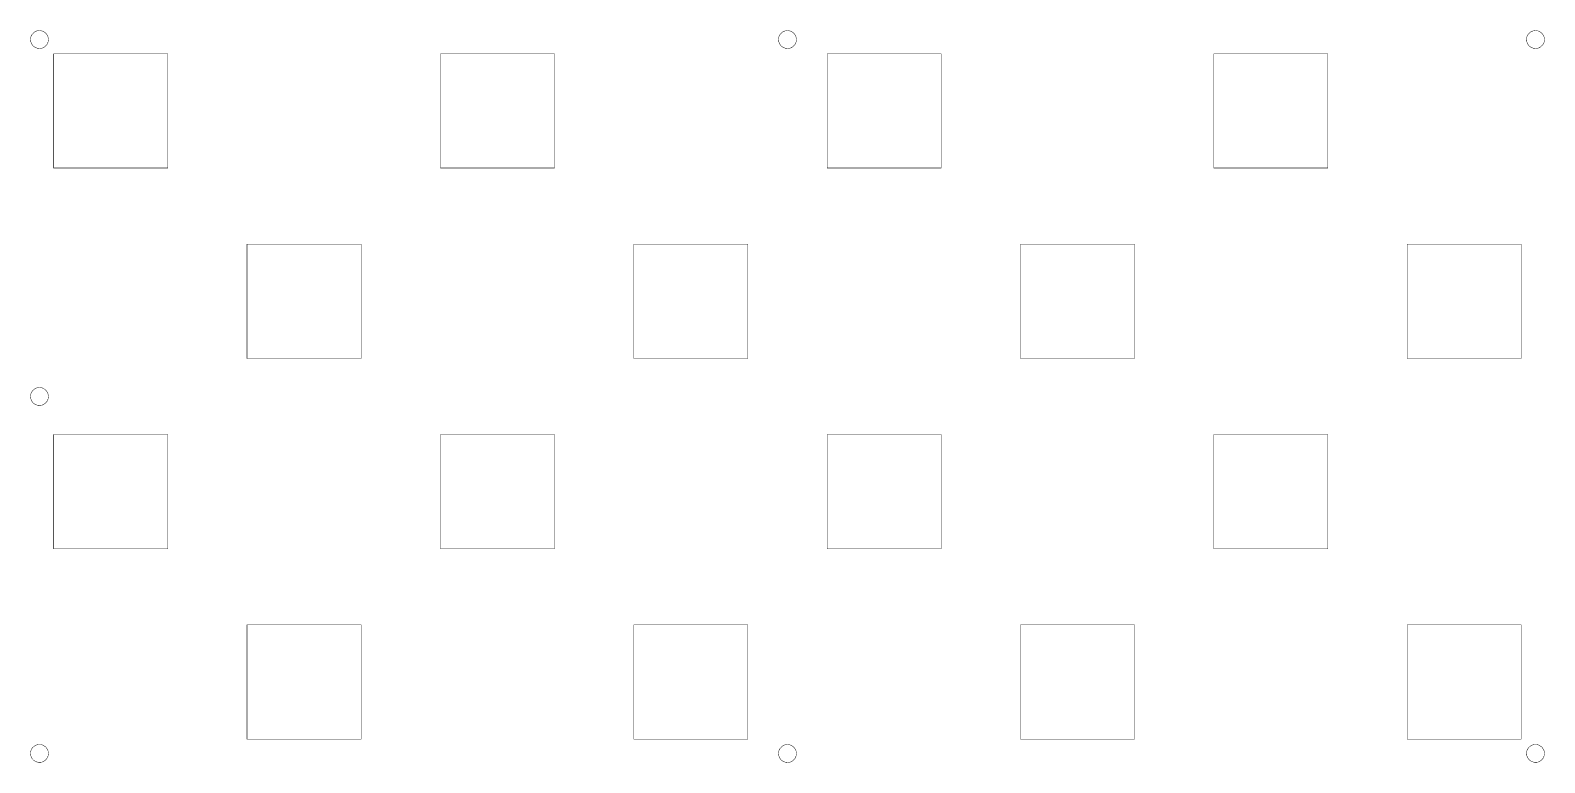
# Model space of a CAD drawing. Extents: x 7 to 450, y 7 to 221.
import ezdxf

# ---------------------------------------------------------------- set-up
doc = ezdxf.new("R2010")
doc.units = 0
doc.layers.add('CE2-00-16', color=1, linetype='CONTINUOUS')

msp = doc.modelspace()

# ---------------------------------------------------------------- linework, layer by layer
at = {"layer": 'CE2-00-16', "const_width": 0.13229}
for points in [[(10.1244, 221.099), (10.3794, 221.099), (11.1456, 220.894), (11.9807, 220.332), (12.5429, 219.498), (12.7496, 218.732), (12.7496, 218.476), (12.7496, 218.284), (12.6339, 217.707), (12.3073, 217.018), (11.796, 216.452), (11.3068, 216.125), (11.129, 216.05), (10.9513, 215.977), (10.3739, 215.863), (9.61182, 215.901), (8.89385, 216.158), (8.40327, 216.484), (8.26823, 216.619), (8.13181, 216.756), (7.80521, 217.245), (7.55026, 217.963), (7.5117, 218.725), (7.62607, 219.303), (7.70047, 219.48), (7.77353, 219.658), (8.1001, 220.147), (8.66648, 220.658), (9.35411, 220.985), (9.93151, 221.099), (10.1244, 221.099)], [(228.6, 221.099), (228.855, 221.099), (229.621, 220.894), (230.456, 220.332), (231.018, 219.498), (231.225, 218.732), (231.225, 218.476), (231.225, 218.284), (231.109, 217.707), (230.783, 217.018), (230.271, 216.452), (229.783, 216.125), (229.605, 216.05), (229.427, 215.977), (228.848, 215.863), (228.087, 215.901), (227.37, 216.158), (226.879, 216.484), (226.744, 216.619), (226.608, 216.756), (226.281, 217.245), (226.024, 217.963), (225.986, 218.725), (226.1, 219.303), (226.175, 219.48), (226.248, 219.658), (226.576, 220.147), (227.141, 220.658), (227.83, 220.985), (228.407, 221.099), (228.6, 221.099)], [(447.075, 221.099), (447.329, 221.099), (448.098, 220.894), (448.931, 220.332), (449.495, 219.498), (449.7, 218.732), (449.7, 218.476), (449.7, 218.284), (449.584, 217.707), (449.255, 217.018), (448.747, 216.452), (448.257, 216.125), (448.081, 216.05), (447.901, 215.977), (447.322, 215.863), (446.564, 215.901), (445.844, 216.158), (445.354, 216.484), (445.22, 216.619), (445.082, 216.756), (444.758, 217.245), (444.5, 217.963), (444.461, 218.725), (444.574, 219.303), (444.652, 219.48), (444.722, 219.658), (445.05, 220.147), (445.615, 220.658), (446.306, 220.985), (446.881, 221.099), (447.075, 221.099)], [(14.2875, 214.313), (47.625, 214.313), (47.625, 180.975), (14.2875, 180.975), (14.2875, 214.313)], [(127.228, 214.313), (160.565, 214.313), (160.565, 180.975), (127.228, 180.975), (127.228, 214.313)], [(240.166, 214.313), (273.503, 214.313), (273.503, 180.975), (240.166, 180.975), (240.166, 214.313)], [(353.106, 214.313), (386.443, 214.313), (386.443, 180.975), (353.106, 180.975), (353.106, 214.313)], [(70.7566, 158.75), (104.094, 158.75), (104.094, 125.413), (70.7566, 125.413), (70.7566, 158.75)], [(183.697, 158.75), (217.034, 158.75), (217.034, 125.413), (183.697, 125.413), (183.697, 158.75)], [(296.635, 158.75), (329.972, 158.75), (329.972, 125.413), (296.635, 125.413), (296.635, 158.75)], [(409.575, 158.75), (442.913, 158.75), (442.913, 125.413), (409.575, 125.413), (409.575, 158.75)], [(10.1244, 116.925), (10.3794, 116.925), (11.1456, 116.72), (11.9807, 116.156), (12.5429, 115.322), (12.7496, 114.556), (12.7496, 114.3), (12.7496, 114.108), (12.6339, 113.531), (12.3073, 112.842), (11.796, 112.277), (11.3068, 111.949), (11.129, 111.875), (10.9513, 111.802), (10.3739, 111.687), (9.61182, 111.726), (8.89385, 111.982), (8.40327, 112.309), (8.26823, 112.444), (8.13181, 112.58), (7.80521, 113.071), (7.55026, 113.789), (7.5117, 114.549), (7.62607, 115.127), (7.70047, 115.305), (7.77353, 115.483), (8.1001, 115.973), (8.66648, 116.483), (9.35411, 116.811), (9.93151, 116.925), (10.1244, 116.925)], [(14.2875, 103.188), (47.625, 103.188), (47.625, 69.85), (14.2875, 69.85), (14.2875, 103.188)], [(127.228, 103.188), (160.565, 103.188), (160.565, 69.85), (127.228, 69.85), (127.228, 103.188)], [(240.166, 103.188), (273.503, 103.188), (273.503, 69.85), (240.166, 69.85), (240.166, 103.188)], [(353.106, 103.188), (386.443, 103.188), (386.443, 69.85), (353.106, 69.85), (353.106, 103.188)], [(70.7566, 47.625), (104.094, 47.625), (104.094, 14.2875), (70.7566, 14.2875), (70.7566, 47.625)], [(183.697, 47.625), (217.034, 47.625), (217.034, 14.2875), (183.697, 14.2875), (183.697, 47.625)], [(296.635, 47.625), (329.972, 47.625), (329.972, 14.2875), (296.635, 14.2875), (296.635, 47.625)], [(409.575, 47.625), (442.913, 47.625), (442.913, 14.2875), (409.575, 14.2875), (409.575, 47.625)], [(10.1244, 12.7496), (10.3794, 12.7496), (11.1456, 12.5443), (11.9807, 11.9807), (12.5429, 11.147), (12.7496, 10.3808), (12.7496, 10.1244), (12.7496, 9.93292), (12.6339, 9.35549), (12.3073, 8.66648), (11.796, 8.10147), (11.3068, 7.77353), (11.129, 7.69909), (10.9513, 7.62607), (10.3739, 7.5117), (9.61182, 7.55167), (8.89385, 7.80658), (8.40327, 8.13319), (8.26823, 8.26823), (8.13181, 8.40465), (7.80521, 8.89522), (7.55026, 9.61319), (7.5117, 10.3753), (7.62607, 10.9527), (7.70047, 11.129), (7.77353, 11.3068), (8.1001, 11.7974), (8.66648, 12.3073), (9.35411, 12.6352), (9.93151, 12.7496), (10.1244, 12.7496)], [(228.6, 12.7248), (228.855, 12.7248), (229.621, 12.5195), (230.456, 11.9558), (231.018, 11.1221), (231.225, 10.356), (231.225, 10.0996), (231.225, 9.90808), (231.109, 9.33069), (230.783, 8.64168), (230.271, 8.07667), (229.783, 7.74869), (229.605, 7.67429), (229.426, 7.60127), (228.848, 7.4869), (228.087, 7.52683), (227.37, 7.78178), (226.879, 8.10839), (226.744, 8.24343), (226.608, 8.37985), (226.281, 8.87042), (226.024, 9.58839), (225.986, 10.3504), (226.1, 10.9279), (226.175, 11.1042), (226.248, 11.282), (226.576, 11.7726), (227.141, 12.2825), (227.83, 12.6104), (228.407, 12.7248), (228.6, 12.7248)], [(447.075, 12.7496), (447.329, 12.7496), (448.098, 12.5443), (448.931, 11.9807), (449.495, 11.147), (449.7, 10.3808), (449.7, 10.1244), (449.7, 9.93292), (449.584, 9.35549), (449.255, 8.66648), (448.747, 8.10147), (448.257, 7.77353), (448.081, 7.69909), (447.901, 7.62607), (447.322, 7.5117), (446.564, 7.55167), (445.844, 7.80658), (445.354, 8.13319), (445.22, 8.26823), (445.082, 8.40465), (444.758, 8.89522), (444.5, 9.61319), (444.461, 10.3753), (444.574, 10.9527), (444.652, 11.129), (444.722, 11.3068), (445.05, 11.7974), (445.615, 12.3073), (446.306, 12.6352), (446.881, 12.7496), (447.075, 12.7496)]]:
    msp.add_lwpolyline(points, close=True, dxfattribs=at)

doc.saveas('drawing.dxf')
